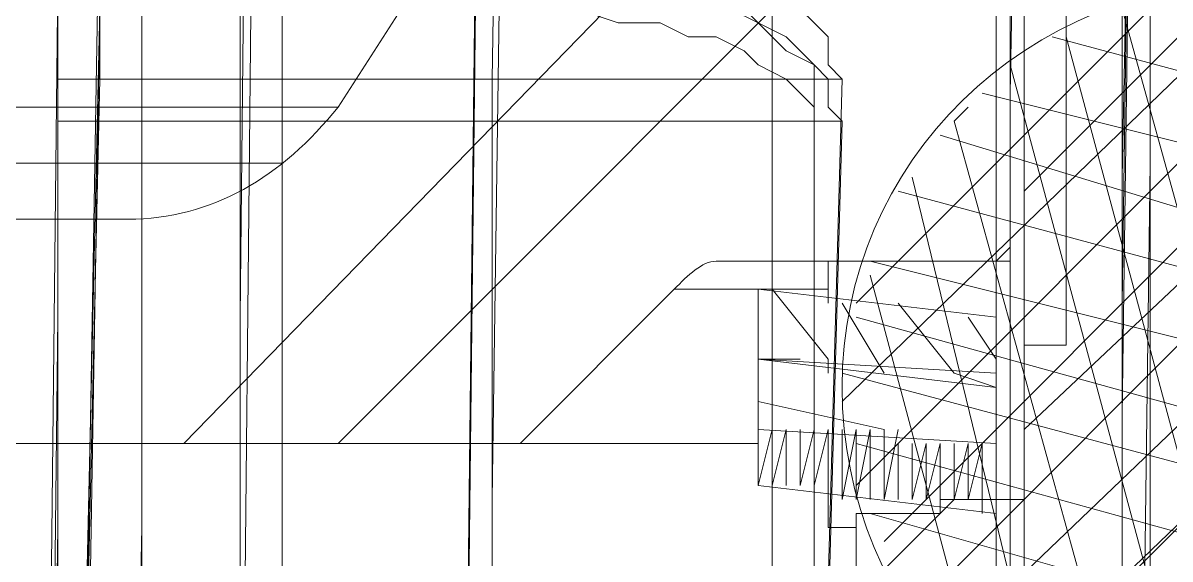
# Model space of a CAD drawing. Header units: millimetres. Extents: x 25083 to 52777, y 24772 to 45779.
# Drawn here: x 46605.86 to 46636.28, y 38624.29 to 38638.49 of the extents above; entities that cross this region are included whole.
import ezdxf

# ---------------------------------------------------------------- set-up
doc = ezdxf.new("R2010")
doc.units = ezdxf.units.MM

# ---------------------------------------------------------------- blocks, each defined once
blk = doc.blocks.new('zw$F4C5')
at = {"color": 7, "lineweight": 5}
for points in [[(501.706, 226.529), (501.706, 197.563), (501.335, 162.655)], [(496.878, 222.815), (496.507, 195.706), (496.507, 162.655)], [(522.131, 208.704), (522.131, 158.199)], [(496.507, 201.277), (496.507, 166.369)], [(525.473, 193.107), (525.473, 166.74)], [(508.39, 192.364), (508.019, 168.968)], [(515.446, 190.136), (515.446, 166.74)], [(524.73, 163.027), (525.102, 189.393)], [(521.388, 188.279), (521.388, 168.226)], [(521.759, 168.597), (522.131, 188.279)], [(524.73, 160.056), (525.102, 187.536)], [(521.759, 186.422), (521.759, 166.369)], [(496.507, 155.599), (496.507, 186.051)], [(515.446, 185.308), (515.446, 162.655)], [(525.102, 184.937), (524.73, 166.369)], [(525.473, 156.342), (525.473, 184.565)], [(498.735, 184.194), (498.735, 166.369)], [(508.019, 157.828), (508.39, 183.823)], [(507.276, 146.315), (507.648, 178.995)], [(521.388, 165.997), (521.388, 178.995)], [(501.335, 127.376), (501.335, 111.779), (500.963, 98.41), (500.963, 96.925), (501.335, 110.294), (501.335, 142.602), (501.706, 178.624)], [(496.136, 129.604), (496.136, 127.747), (496.507, 143.716), (496.507, 177.881)], [(502.449, 147.43), (502.449, 177.881)], [(507.648, 177.138), (507.276, 144.459)], [(524.73, 156.713), (524.73, 176.396)], [(498.735, 157.085), (498.735, 176.024)], [(502.449, 176.024), (502.449, 145.573)], [(496.507, 152.629), (496.507, 175.653)], [(521.759, 174.91), (521.759, 164.141)], [(497.25, 152.629), (497.621, 174.539)], [(501.335, 174.539), (501.335, 152.629)], [(507.276, 173.425), (503.934, 168.226)], [(496.507, 173.053), (496.507, 168.968)], [(517.303, 168.968), (516.932, 169.34), (516.932, 170.082), (515.818, 171.197), (515.075, 171.568), (514.704, 171.939), (513.961, 172.311), (512.847, 172.682), (512.104, 173.053), (510.99, 173.053)], [(497.621, 171.939), (497.621, 168.968)], [(516.56, 168.968), (516.56, 169.34), (515.818, 170.082), (515.075, 170.454), (514.704, 170.825), (513.218, 171.568), (512.475, 171.568), (511.361, 171.939), (510.247, 171.939)], [(517.303, 167.854), (516.932, 168.226), (516.932, 168.968), (516.56, 169.34), (515.818, 169.711), (515.075, 170.454), (513.589, 171.197), (512.475, 171.568), (510.99, 171.939)], [(522.131, 171.939), (522.131, 152.629)], [(496.136, 137.403), (496.507, 171.568)], [(496.507, 170.825), (496.507, 147.801)], [(497.25, 154.485), (497.621, 170.825)], [(497.621, 170.825), (497.25, 148.544)], [(501.335, 148.544), (501.335, 170.825)], [(516.56, 167.854), (516.56, 168.226), (515.818, 168.968), (515.075, 169.34), (514.704, 169.711), (513.961, 170.082), (513.218, 170.082), (512.475, 170.454), (511.361, 170.454), (510.247, 170.825)], [(522.131, 151.514), (522.131, 170.825)], [(496.507, 168.968), (497.621, 168.968)], [(497.621, 168.968), (497.25, 152.629)], [(516.56, 168.968), (497.621, 168.968)], [(508.019, 168.968), (508.019, 142.602)], [(516.56, 155.599), (516.56, 168.968)], [(517.303, 168.968), (516.56, 168.968)], [(517.303, 168.968), (516.932, 155.599)], [(515.446, 168.597), (515.446, 142.973)], [(521.759, 127.005), (521.759, 168.597)], [(495.022, 168.226), (503.934, 168.226)], [(521.388, 168.226), (521.388, 147.058), (521.017, 140.745), (521.017, 128.862)], [(496.507, 167.854), (497.621, 167.854)], [(516.56, 167.854), (497.621, 167.854)], [(515.446, 167.854), (515.446, 145.201)], [(516.56, 167.854), (516.56, 154.485)], [(517.303, 167.854), (516.56, 167.854)], [(516.932, 154.485), (517.303, 167.854)], [(489.451, 166.74), (502.449, 166.74)], [(525.473, 166.74), (525.102, 138.517)], [(498.735, 166.369), (498.735, 147.43), (498.364, 138.888), (498.364, 124.777)], [(521.759, 166.369), (521.759, 144.459)], [(524.73, 166.369), (524.73, 123.291)], [(521.388, 145.201), (521.388, 165.997)], [(484.995, 165.255), (498.364, 165.255)], [(513.961, 164.141), (521.759, 164.141)], [(516.932, 164.141), (516.932, 163.769)], [(516.932, 163.769), (516.932, 164.141)], [(516.932, 163.769), (516.932, 163.027)], [(516.932, 163.769), (516.932, 163.398)], [(512.847, 163.398), (508.762, 159.313)], [(512.847, 163.398), (516.932, 163.398)], [(516.932, 163.398), (515.075, 163.398)], [(515.075, 163.398), (521.388, 162.655)], [(515.075, 163.398), (515.075, 161.541)], [(516.932, 163.398), (516.932, 163.027)], [(524.73, 163.027), (524.73, 135.546)], [(496.136, 129.604), (496.507, 162.655)], [(501.335, 162.655), (501.335, 127.376)], [(521.388, 162.655), (521.388, 161.17)], [(522.131, 161.913), (523.245, 161.913)], [(516.189, 161.541), (515.075, 161.541)], [(515.075, 161.541), (521.388, 160.798)], [(515.075, 161.541), (521.388, 161.17)], [(515.075, 161.541), (515.075, 159.684)], [(516.932, 161.541), (516.932, 161.17)], [(516.932, 161.541), (516.932, 161.17)], [(521.388, 160.798), (521.388, 159.313)], [(524.73, 160.056), (524.73, 134.803)], [(515.075, 159.684), (521.388, 159.313)], [(515.075, 159.684), (521.388, 159.313)], [(515.075, 159.684), (515.075, 158.199)], [(484.995, 159.313), (515.075, 159.313)], [(521.388, 159.313), (521.388, 157.456)], [(515.075, 158.199), (521.388, 157.456)], [(508.019, 122.177), (508.019, 157.828)], [(516.932, 157.828), (516.932, 157.456)], [(516.932, 157.828), (516.932, 157.456)], [(519.903, 157.828), (522.131, 157.828)], [(519.903, 157.828), (519.903, 157.456)], [(516.932, 157.456), (516.932, 157.085)], [(516.932, 157.456), (516.932, 157.085)], [(517.674, 157.456), (519.903, 157.456)], [(517.674, 151.143), (517.674, 157.456)], [(496.136, 130.718), (496.507, 157.085)], [(498.364, 139.26), (498.735, 157.085)], [(517.674, 157.085), (516.932, 157.085)], [(524.73, 138.146), (524.73, 156.713)], [(525.102, 123.663), (525.102, 130.347), (525.473, 138.146), (525.473, 156.342)]]:
    blk.add_lwpolyline(points, dxfattribs=at)
at = {"color": 7, "lineweight": 0}
for points in [[(523.245, 207.961), (523.245, 161.913)], [(519.531, 174.91), (503.934, 159.313)], [(513.589, 173.425), (499.849, 159.313)], [(528.444, 172.311), (522.131, 165.997)], [(528.444, 171.197), (517.303, 160.427)], [(525.844, 171.197), (517.674, 163.027)], [(528.444, 157.456), (524.73, 170.825)], [(522.873, 170.082), (528.444, 168.597)], [(528.444, 150.772), (523.245, 170.082)], [(526.958, 150.029), (521.759, 169.34)], [(528.444, 168.968), (517.674, 158.199)], [(521.017, 168.597), (528.444, 166.74)], [(520.645, 168.226), (520.274, 167.854)], [(525.102, 150.4), (520.274, 167.854)], [(519.903, 167.483), (528.444, 164.883)], [(528.444, 166.74), (518.417, 156.713)], [(522.873, 151.143), (519.16, 166.369)], [(518.789, 165.997), (528.444, 163.398)], [(528.444, 165.626), (522.131, 159.684)], [(521.759, 164.512), (521.388, 164.141)], [(518.046, 164.141), (528.444, 161.541)], [(528.444, 164.141), (519.16, 154.857)], [(521.017, 152.629), (518.046, 163.769)], [(515.446, 163.398), (516.932, 161.541)], [(517.303, 163.027), (518.417, 161.17)], [(518.789, 163.027), (520.274, 161.17)], [(517.674, 162.655), (528.444, 159.684)], [(520.645, 162.655), (521.388, 161.541)], [(515.075, 161.913), (515.075, 161.541)], [(528.444, 161.913), (519.903, 153.743)], [(517.303, 161.17), (528.444, 158.199)], [(520.274, 161.17), (521.388, 160.798)], [(515.075, 160.427), (518.417, 159.684)], [(515.075, 159.684), (515.075, 158.942)], [(515.446, 159.684), (515.075, 158.199)], [(515.446, 159.684), (515.446, 158.199)], [(515.818, 159.684), (515.446, 158.199)], [(515.818, 159.684), (515.818, 158.199)], [(516.189, 159.684), (516.189, 158.199)], [(516.56, 159.684), (516.189, 158.199)], [(516.56, 159.684), (516.56, 158.199)], [(516.932, 159.684), (516.56, 158.199)], [(516.932, 159.684), (516.932, 157.828)], [(517.303, 159.684), (517.303, 157.828)], [(517.674, 159.684), (517.303, 157.828)], [(517.674, 159.684), (517.674, 157.828)], [(518.046, 159.684), (517.674, 157.828)], [(518.046, 159.684), (518.046, 157.828)], [(518.417, 159.684), (518.417, 157.828)], [(518.789, 159.684), (518.417, 157.828)], [(517.674, 159.313), (528.444, 156.342)], [(518.789, 159.313), (518.789, 157.828)], [(519.16, 159.313), (519.16, 157.828)], [(519.531, 159.313), (519.16, 157.828)], [(528.444, 159.313), (519.16, 150.4)], [(519.531, 159.313), (519.531, 157.828)], [(519.903, 159.313), (519.531, 157.828)], [(519.903, 159.313), (519.903, 157.828)], [(520.274, 159.313), (520.274, 157.828)], [(520.645, 159.313), (520.274, 157.828)], [(520.645, 159.313), (520.645, 157.828)], [(521.017, 159.313), (520.645, 157.828)], [(521.017, 159.313), (521.017, 157.456)], [(521.388, 159.313), (521.388, 157.456)], [(528.444, 159.313), (521.388, 152.257)], [(520.274, 157.828), (517.674, 155.228)], [(518.046, 157.456), (528.444, 154.485)]]:
    blk.add_lwpolyline(points, dxfattribs=at)
at = {"color": 7, "lineweight": 5}
for points in [[(528.444, 171.568), (522.131, 171.568), (517.303, 166.74), (517.303, 160.798)], [(498.364, 165.255), (500.592, 165.255), (502.449, 166.369), (503.934, 168.226)], [(513.961, 164.141), (513.589, 164.141), (513.218, 163.769), (512.847, 163.398)], [(517.303, 160.798), (517.303, 154.857), (522.131, 149.658), (528.444, 149.658)], [(522.131, 157.828), (522.131, 157.828), (522.131, 157.828), (522.131, 158.199)]]:
    blk.add_open_spline(points, degree=3, dxfattribs=at)

msp = doc.modelspace()

# ---------------------------------------------------------------- block references
msp.add_blockref('zw$F4C5', (46110.278, 38468.039))

doc.saveas('drawing.dxf')
